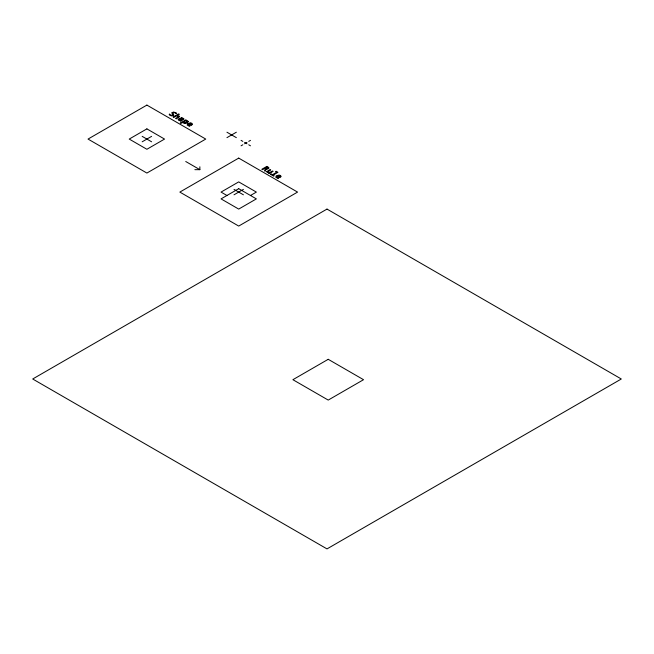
<?xml version="1.0" encoding="UTF-8"?>
<svg xmlns="http://www.w3.org/2000/svg" width="654" height="654" viewBox="0 0 654 654"><rect width="100%" height="100%" fill="white"/><g stroke="black" fill="none" stroke-linecap="round" stroke-linejoin="round"><path stroke-width="0.98" d="M142.18 141.795L151.597 136.359M226.938 137.651L236.356 132.214M241.064 145.809L242.83 144.787M244.596 143.766L246.95 142.409M248.716 141.387L250.482 140.365M234.001 194.81L243.419 189.374M250.482 195.489L256.368 192.088L238.71 181.894L221.052 192.088L226.938 195.489M194.867 169.664L199.862 169.664L199.862 166.778M226.938 132.214L236.356 137.651M241.064 140.365L242.83 141.387M244.596 142.409L246.95 143.766M248.716 144.787L250.482 145.809M142.18 136.359L151.597 141.795M185.736 161.505L199.862 169.664M234.001 189.374L243.419 194.81M265.45 168.945L264.453 170.817L265.23 171.266C265.181 168.152 272.407 169.157 266.873 166.378L261.821 169.296L262.507 169.688L264.756 168.389L265.45 168.945M183.872 119.02L180.635 121.35L179.948 120.663A2.444 1.406 0 0 1 178.616 120.271C176.596 118.382 181.501 118.161 182.245 119.641L182.916 119.003L180.856 117.9L181.46 117.548A6.09 3.515 0 0 1 182.67 117.982L183.872 119.02M171.953 112.856L172.909 114.949L171.266 115.259A5.894 3.401 0 0 1 169.402 113.976C168.045 115.112 172.762 116.943 173.841 115.243C172.182 112.987 173.915 111.417 176.09 113.698L176.711 113.338A8.625 4.979 0 0 0 175.975 112.75L173.424 112.014L171.953 112.856M188.327 121.587C187.485 123.663 184.166 123.974 182.605 122.445L180.978 123.385L180.308 122.993L185.777 119.837L186.382 120.181L185.769 120.581L187.412 120.745L188.327 121.587M187.968 124.44L189.979 125.985L189.431 126.312L187.191 125.061L187.6 123.655L190.404 122.829L191.802 123.238L192.562 124.235L191.246 125.486L188.516 123.908L187.968 124.44M276.56 176.67L278.579 178.215L278.032 178.534L275.792 177.283L276.201 175.877L279.005 175.059L280.402 175.46L281.163 176.466L279.847 177.708L277.116 176.13L276.56 176.67M268.148 168.013L266.865 168.716L265.311 168.07L266.987 167.105L268.148 168.013M187.371 121.611L185.082 122.919L183.234 122.085L185.115 120.998L187.101 121.194A0.883 0.515 0 0 1 187.371 121.611M266.791 171.61L267.282 172.525L269.26 172.869L268.655 173.245L269.26 173.588L273.143 171.348L272.473 170.956L269.898 172.443L268.647 172.46A1.144 0.662 0 0 1 267.748 172.067L270.699 169.934L270.02 169.541L266.791 171.61M179.024 119.445L179.956 120.23L181.73 119.944L179.948 119.134L179.024 119.445M191.679 124.162L191.074 124.791L189.031 123.606L190.747 123.344L191.679 124.162M280.28 176.384L279.675 177.013L277.631 175.836L279.348 175.566L280.28 176.384M178.616 116.543L175.632 118.464L176.302 118.848L179.523 116.78A1.414 0.818 0 0 0 179.466 116.216L177.103 115.529L179.319 114.278L178.648 113.894L173.179 117.05L173.85 117.434L176.433 115.946L178.616 116.543M146.888 105.098L88.028 139.073L146.888 173.057L205.748 139.073L146.888 105.098M146.888 128.879L129.23 139.073L146.888 149.275L164.546 139.073L146.888 128.879M238.71 158.105L179.85 192.088L238.71 226.071L297.57 192.088L238.71 158.105M238.71 188.687L221.052 198.89L238.71 209.084L256.368 198.89L238.71 188.687M271.099 174.005L270.543 174.332L273.658 176.13L274.214 175.803L273.061 175.141L277.966 172.304L276.135 171.25L275.579 171.569L276.732 172.231L272.375 174.741L271.099 174.005M327 209.084L32.7 378.993L327 548.902L621.3 378.993L327 209.084M328.218 359.308L292.902 379.696L328.218 400.084L363.534 379.696L328.218 359.308"/></g></svg>
